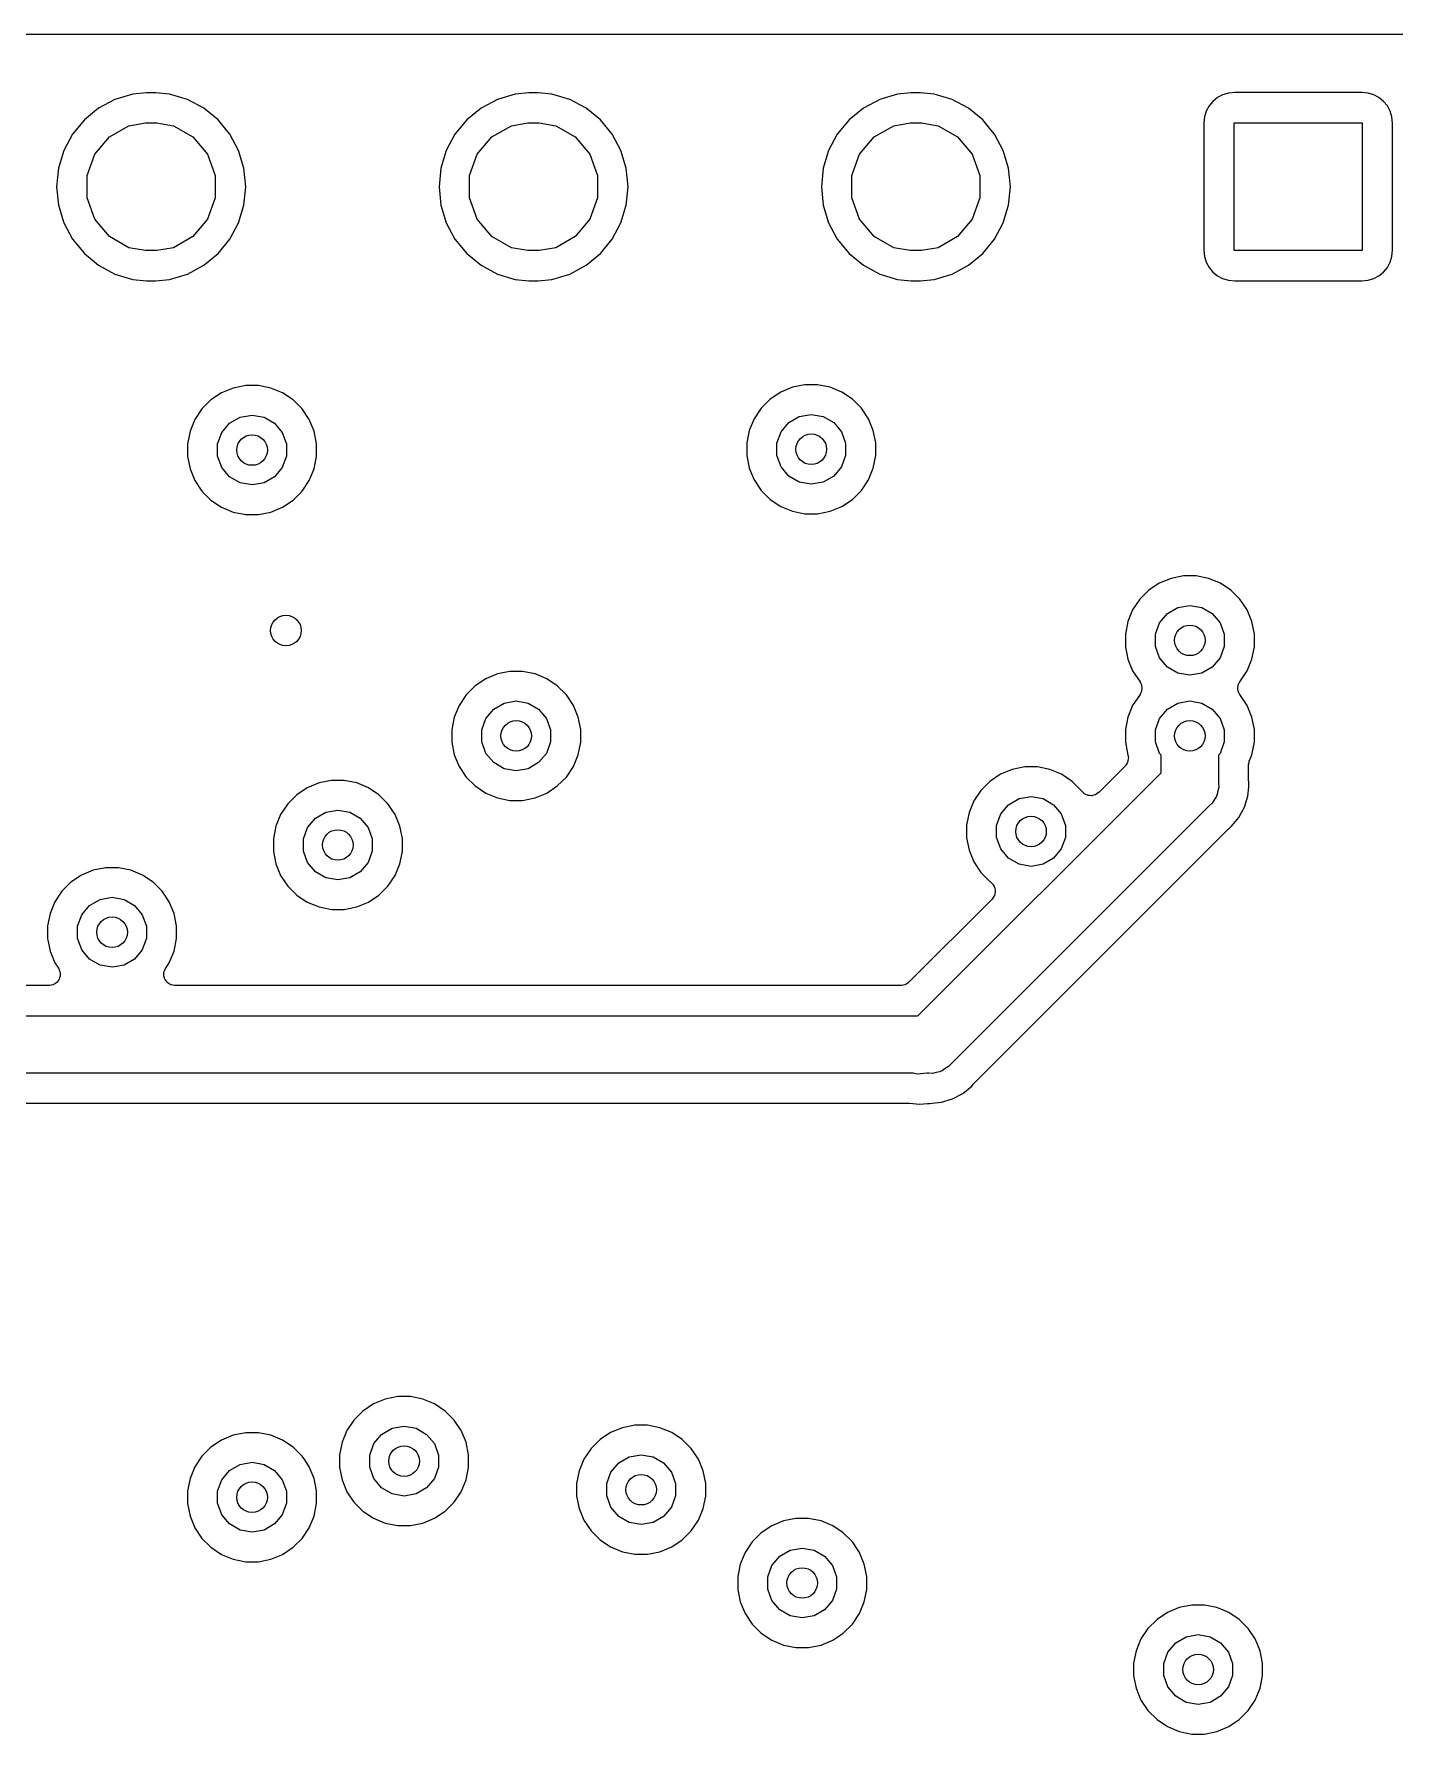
# Model space of a CAD drawing. Extents: x 91.4 to 190.2, y -113.9 to -59.9.
# Drawn here: x 157.29 to 175.38, y -83.32 to -60.72 of the extents above; entities that cross this region are included whole.
import ezdxf

# ---------------------------------------------------------------- set-up
doc = ezdxf.new("R2010")
doc.units = 0
doc.header["$MEASUREMENT"] = 0
doc.layers.add('BLACK', color=7, linetype='CONTINUOUS')

msp = doc.modelspace()

# ---------------------------------------------------------------- linework, layer by layer
at = {"layer": 'BLACK', "linetype": 'CONTINUOUS'}
for p, q in [((108.085, -60.72), (179.163, -60.72)), ((158.369, -61.5896), (158.152, -61.7056)), ((158.605, -61.5181), (158.369, -61.5896)), ((158.789, -61.5), (158.605, -61.5181)), ((158.911, -61.5), (158.789, -61.5)), ((159.095, -61.5181), (158.911, -61.5)), ((159.331, -61.5896), (159.095, -61.5181)), ((159.548, -61.7056), (159.331, -61.5896)), ((163.449, -61.5896), (163.232, -61.7056)), ((163.685, -61.5181), (163.449, -61.5896)), ((163.869, -61.5), (163.685, -61.5181)), ((163.991, -61.5), (163.869, -61.5)), ((164.175, -61.5181), (163.991, -61.5)), ((164.411, -61.5896), (164.175, -61.5181)), ((164.628, -61.7056), (164.411, -61.5896)), ((168.529, -61.5896), (168.312, -61.7056)), ((168.765, -61.5181), (168.529, -61.5896)), ((168.949, -61.5), (168.765, -61.5181)), ((169.071, -61.5), (168.949, -61.5)), ((169.255, -61.5181), (169.071, -61.5)), ((169.491, -61.5896), (169.255, -61.5181)), ((169.708, -61.7056), (169.491, -61.5896)), ((172.906, -61.6767), (172.869, -61.7462)), ((172.956, -61.6158), (172.906, -61.6767)), ((173.017, -61.5658), (172.956, -61.6158)), ((173.086, -61.5287), (173.017, -61.5658)), ((173.162, -61.5058), (173.086, -61.5287)), ((173.247, -61.4973), (173.162, -61.5058)), ((174.933, -61.4973), (173.247, -61.4973)), ((175.018, -61.5058), (174.933, -61.4973)), ((175.094, -61.5287), (175.018, -61.5058)), ((175.163, -61.5658), (175.094, -61.5287)), ((175.224, -61.6158), (175.163, -61.5658)), ((175.274, -61.6767), (175.224, -61.6158)), ((175.311, -61.7462), (175.274, -61.6767)), ((157.962, -61.8618), (157.806, -62.0522)), ((158.152, -61.7056), (157.962, -61.8618)), ((158.555, -61.9389), (158.776, -61.9)), ((158.776, -61.9), (158.924, -61.9)), ((158.924, -61.9), (159.145, -61.9389)), ((159.738, -61.8618), (159.548, -61.7056)), ((159.894, -62.0522), (159.738, -61.8618)), ((163.042, -61.8618), (162.886, -62.0522)), ((163.232, -61.7056), (163.042, -61.8618)), ((163.635, -61.9389), (163.856, -61.9)), ((163.856, -61.9), (164.004, -61.9)), ((164.004, -61.9), (164.225, -61.9389)), ((164.818, -61.8618), (164.628, -61.7056)), ((164.974, -62.0522), (164.818, -61.8618)), ((168.122, -61.8618), (167.966, -62.0522)), ((168.312, -61.7056), (168.122, -61.8618)), ((168.715, -61.9389), (168.936, -61.9)), ((168.936, -61.9), (169.084, -61.9)), ((169.084, -61.9), (169.305, -61.9389)), ((169.898, -61.8618), (169.708, -61.7056)), ((170.008, -61.9952), (169.898, -61.8618)), ((172.846, -61.8216), (172.837, -61.9074)), ((172.837, -61.9074), (172.837, -63.5926)), ((172.869, -61.7462), (172.846, -61.8216)), ((173.24, -63.6), (173.24, -61.9)), ((173.24, -61.9), (174.94, -61.9)), ((174.94, -61.9), (174.94, -63.6)), ((175.334, -61.8216), (175.311, -61.7462)), ((175.343, -61.9074), (175.334, -61.8216)), ((175.343, -63.5926), (175.343, -61.9074)), ((157.806, -62.0522), (157.69, -62.2693)), ((158.103, -62.3184), (158.295, -62.0888)), ((158.295, -62.0888), (158.555, -61.9389)), ((159.145, -61.9389), (159.405, -62.0888)), ((159.405, -62.0888), (159.597, -62.3184)), ((160.01, -62.2693), (159.894, -62.0522)), ((162.886, -62.0522), (162.77, -62.2693)), ((163.183, -62.3184), (163.375, -62.0888)), ((163.375, -62.0888), (163.635, -61.9389)), ((164.225, -61.9389), (164.485, -62.0888)), ((164.485, -62.0888), (164.677, -62.3184)), ((165.09, -62.2693), (164.974, -62.0522)), ((167.966, -62.0522), (167.85, -62.2693)), ((168.263, -62.3184), (168.455, -62.0888)), ((168.455, -62.0888), (168.715, -61.9389)), ((169.305, -61.9389), (169.565, -62.0888)), ((169.565, -62.0888), (169.757, -62.3184)), ((170.054, -62.0522), (170.008, -61.9952)), ((170.008, -61.9952), (170.008, -61.9952)), ((170.17, -62.2693), (170.054, -62.0522)), ((157.69, -62.2693), (157.618, -62.505)), ((158, -62.6001), (158.103, -62.3184)), ((159.597, -62.3184), (159.7, -62.6001)), ((160.082, -62.505), (160.01, -62.2693)), ((162.77, -62.2693), (162.698, -62.505)), ((163.08, -62.6001), (163.183, -62.3184)), ((164.677, -62.3184), (164.78, -62.6001)), ((165.162, -62.505), (165.09, -62.2693)), ((167.85, -62.2693), (167.778, -62.505)), ((168.16, -62.6001), (168.263, -62.3184)), ((169.757, -62.3184), (169.86, -62.6001)), ((170.242, -62.505), (170.17, -62.2693)), ((157.618, -62.505), (157.594, -62.75)), ((160.106, -62.75), (160.082, -62.505)), ((162.698, -62.505), (162.674, -62.75)), ((165.186, -62.75), (165.162, -62.505)), ((167.778, -62.505), (167.754, -62.75)), ((170.266, -62.75), (170.242, -62.505)), ((157.594, -62.75), (157.618, -62.995)), ((158, -62.8999), (158, -62.6001)), ((159.7, -62.6001), (159.7, -62.8999)), ((160.082, -62.995), (160.106, -62.75)), ((162.674, -62.75), (162.698, -62.995)), ((163.08, -62.8999), (163.08, -62.6001)), ((164.78, -62.6001), (164.78, -62.8999)), ((165.162, -62.995), (165.186, -62.75)), ((167.754, -62.75), (167.778, -62.995)), ((168.16, -62.8999), (168.16, -62.6001)), ((169.86, -62.6001), (169.86, -62.8999)), ((170.242, -62.995), (170.266, -62.75)), ((157.618, -62.995), (157.69, -63.2307)), ((158.103, -63.1816), (158, -62.8999)), ((159.7, -62.8999), (159.597, -63.1816)), ((160.01, -63.2307), (160.082, -62.995)), ((162.698, -62.995), (162.77, -63.2307)), ((163.183, -63.1816), (163.08, -62.8999)), ((164.78, -62.8999), (164.677, -63.1816)), ((165.09, -63.2307), (165.162, -62.995)), ((167.778, -62.995), (167.85, -63.2307)), ((168.263, -63.1816), (168.16, -62.8999)), ((169.86, -62.8999), (169.757, -63.1816)), ((170.17, -63.2307), (170.242, -62.995)), ((157.69, -63.2307), (157.806, -63.4478)), ((158.295, -63.4112), (158.103, -63.1816)), ((159.597, -63.1816), (159.405, -63.4112)), ((159.894, -63.4478), (160.01, -63.2307)), ((162.77, -63.2307), (162.886, -63.4478)), ((163.375, -63.4112), (163.183, -63.1816)), ((164.677, -63.1816), (164.485, -63.4112)), ((164.974, -63.4478), (165.09, -63.2307)), ((167.85, -63.2307), (167.966, -63.4478)), ((168.455, -63.4112), (168.263, -63.1816)), ((169.757, -63.1816), (169.565, -63.4112)), ((170.054, -63.4478), (170.17, -63.2307)), ((157.806, -63.4478), (157.962, -63.6382)), ((158.555, -63.5611), (158.295, -63.4112)), ((159.405, -63.4112), (159.145, -63.5611)), ((159.738, -63.6382), (159.894, -63.4478)), ((162.886, -63.4478), (163.042, -63.6382)), ((163.635, -63.5611), (163.375, -63.4112)), ((164.485, -63.4112), (164.225, -63.5611)), ((164.818, -63.6382), (164.974, -63.4478)), ((167.966, -63.4478), (168.122, -63.6382)), ((168.715, -63.5611), (168.455, -63.4112)), ((169.565, -63.4112), (169.305, -63.5611)), ((169.898, -63.6382), (170.054, -63.4478)), ((157.962, -63.6382), (158.152, -63.7944)), ((158.776, -63.6), (158.555, -63.5611)), ((158.924, -63.6), (158.776, -63.6)), ((159.145, -63.5611), (158.924, -63.6)), ((159.548, -63.7944), (159.738, -63.6382)), ((163.042, -63.6382), (163.232, -63.7944)), ((163.856, -63.6), (163.635, -63.5611)), ((164.004, -63.6), (163.856, -63.6)), ((164.225, -63.5611), (164.004, -63.6)), ((164.628, -63.7944), (164.818, -63.6382)), ((168.122, -63.6382), (168.312, -63.7944)), ((168.936, -63.6), (168.715, -63.5611)), ((169.084, -63.6), (168.936, -63.6)), ((169.305, -63.5611), (169.084, -63.6)), ((169.708, -63.7944), (169.898, -63.6382)), ((172.837, -63.5926), (172.846, -63.6784)), ((172.846, -63.6784), (172.869, -63.7538)), ((174.94, -63.6), (173.24, -63.6)), ((175.311, -63.7538), (175.334, -63.6784)), ((175.334, -63.6784), (175.343, -63.5926)), ((158.152, -63.7944), (158.369, -63.9104)), ((158.369, -63.9104), (158.605, -63.9819)), ((159.095, -63.9819), (159.331, -63.9104)), ((159.331, -63.9104), (159.548, -63.7944)), ((163.232, -63.7944), (163.449, -63.9104)), ((163.449, -63.9104), (163.685, -63.9819)), ((164.175, -63.9819), (164.411, -63.9104)), ((164.411, -63.9104), (164.628, -63.7944)), ((168.312, -63.7944), (168.529, -63.9104)), ((168.529, -63.9104), (168.765, -63.9819)), ((169.255, -63.9819), (169.491, -63.9104)), ((169.491, -63.9104), (169.708, -63.7944)), ((172.869, -63.7538), (172.906, -63.8233)), ((172.906, -63.8233), (172.956, -63.8842)), ((172.956, -63.8842), (173.017, -63.9342)), ((173.017, -63.9342), (173.086, -63.9713)), ((175.094, -63.9713), (175.163, -63.9342)), ((175.163, -63.9342), (175.224, -63.8842)), ((175.224, -63.8842), (175.274, -63.8233)), ((175.274, -63.8233), (175.311, -63.7538)), ((158.605, -63.9819), (158.789, -64)), ((158.789, -64), (158.911, -64)), ((158.911, -64), (159.095, -63.9819)), ((163.685, -63.9819), (163.869, -64)), ((163.869, -64), (163.991, -64)), ((163.991, -64), (164.175, -63.9819)), ((168.765, -63.9819), (168.949, -64)), ((168.949, -64), (169.071, -64)), ((169.071, -64), (169.255, -63.9819)), ((173.086, -63.9713), (173.162, -63.9942)), ((173.162, -63.9942), (173.247, -64.0027)), ((173.247, -64.0027), (174.933, -64.0027)), ((174.933, -64.0027), (175.018, -63.9942)), ((175.018, -63.9942), (175.094, -63.9713)), ((159.784, -65.4904), (159.644, -65.5842)), ((159.94, -65.4257), (159.784, -65.4904)), ((160.106, -65.3928), (159.94, -65.4257)), ((160.274, -65.3928), (160.106, -65.3928)), ((160.44, -65.4257), (160.274, -65.3928)), ((160.596, -65.4904), (160.44, -65.4257)), ((160.736, -65.5842), (160.596, -65.4904)), ((167.214, -65.4804), (167.074, -65.5742)), ((167.37, -65.4157), (167.214, -65.4804)), ((167.536, -65.3828), (167.37, -65.4157)), ((167.704, -65.3828), (167.536, -65.3828)), ((167.87, -65.4157), (167.704, -65.3828)), ((168.026, -65.4804), (167.87, -65.4157)), ((168.166, -65.5742), (168.026, -65.4804)), ((159.524, -65.7036), (159.43, -65.844)), ((159.644, -65.5842), (159.524, -65.7036)), ((160.856, -65.7036), (160.736, -65.5842)), ((160.95, -65.844), (160.856, -65.7036)), ((166.954, -65.6936), (166.86, -65.834)), ((167.074, -65.5742), (166.954, -65.6936)), ((168.286, -65.6936), (168.166, -65.5742)), ((168.38, -65.834), (168.286, -65.6936)), ((159.43, -65.844), (159.366, -66)), ((159.788, -66.0179), (159.892, -65.8944)), ((159.892, -65.8944), (160.031, -65.8137)), ((160.031, -65.8137), (160.19, -65.7857)), ((160.19, -65.7857), (160.349, -65.8137)), ((160.349, -65.8137), (160.488, -65.8944)), ((160.488, -65.8944), (160.592, -66.0179)), ((161.014, -66), (160.95, -65.844)), ((166.86, -65.834), (166.796, -65.99)), ((167.218, -66.0079), (167.322, -65.8844)), ((167.322, -65.8844), (167.461, -65.8037)), ((167.461, -65.8037), (167.62, -65.7757)), ((167.62, -65.7757), (167.779, -65.8037)), ((167.779, -65.8037), (167.918, -65.8844)), ((167.918, -65.8844), (168.022, -66.0079)), ((168.444, -65.99), (168.38, -65.834)), ((159.366, -66), (159.333, -66.1656)), ((159.333, -66.1656), (159.333, -66.3344)), ((159.733, -66.1694), (159.788, -66.0179)), ((159.733, -66.3306), (159.733, -66.1694)), ((160.592, -66.0179), (160.647, -66.1694)), ((160.647, -66.1694), (160.647, -66.3306)), ((161.047, -66.1656), (161.014, -66)), ((161.047, -66.3344), (161.047, -66.1656)), ((166.796, -65.99), (166.763, -66.1556)), ((166.763, -66.1556), (166.763, -66.3244)), ((167.163, -66.1594), (167.218, -66.0079)), ((167.163, -66.3206), (167.163, -66.1594)), ((168.022, -66.0079), (168.077, -66.1594)), ((168.077, -66.1594), (168.077, -66.3206)), ((168.477, -66.1556), (168.444, -65.99)), ((168.477, -66.3244), (168.477, -66.1556)), ((159.333, -66.3344), (159.366, -66.5)), ((159.788, -66.4821), (159.733, -66.3306)), ((160.647, -66.3306), (160.592, -66.4821)), ((161.014, -66.5), (161.047, -66.3344)), ((166.763, -66.3244), (166.796, -66.49)), ((167.218, -66.4721), (167.163, -66.3206)), ((168.077, -66.3206), (168.022, -66.4721)), ((168.444, -66.49), (168.477, -66.3244)), ((159.366, -66.5), (159.43, -66.656)), ((159.43, -66.656), (159.524, -66.7964)), ((159.892, -66.6056), (159.788, -66.4821)), ((160.031, -66.6863), (159.892, -66.6056)), ((160.488, -66.6056), (160.349, -66.6863)), ((160.592, -66.4821), (160.488, -66.6056)), ((160.856, -66.7964), (160.95, -66.656)), ((160.95, -66.656), (161.014, -66.5)), ((166.796, -66.49), (166.86, -66.646)), ((166.86, -66.646), (166.954, -66.7864)), ((167.322, -66.5956), (167.218, -66.4721)), ((167.461, -66.6763), (167.322, -66.5956)), ((167.918, -66.5956), (167.779, -66.6763)), ((168.022, -66.4721), (167.918, -66.5956)), ((168.286, -66.7864), (168.38, -66.646)), ((168.38, -66.646), (168.444, -66.49)), ((159.524, -66.7964), (159.644, -66.9158)), ((160.19, -66.7143), (160.031, -66.6863)), ((160.349, -66.6863), (160.19, -66.7143)), ((160.736, -66.9158), (160.856, -66.7964)), ((166.954, -66.7864), (167.074, -66.9058)), ((167.62, -66.7043), (167.461, -66.6763)), ((167.779, -66.6763), (167.62, -66.7043)), ((168.166, -66.9058), (168.286, -66.7864)), ((159.644, -66.9158), (159.784, -67.0096)), ((159.784, -67.0096), (159.94, -67.0743)), ((159.94, -67.0743), (160.106, -67.1072)), ((160.106, -67.1072), (160.274, -67.1072)), ((160.274, -67.1072), (160.44, -67.0743)), ((160.44, -67.0743), (160.596, -67.0096)), ((160.596, -67.0096), (160.736, -66.9158)), ((167.074, -66.9058), (167.214, -66.9996)), ((167.214, -66.9996), (167.37, -67.0643)), ((167.37, -67.0643), (167.536, -67.0972)), ((167.536, -67.0972), (167.704, -67.0972)), ((167.704, -67.0972), (167.87, -67.0643)), ((167.87, -67.0643), (168.026, -66.9996)), ((168.026, -66.9996), (168.166, -66.9058)), ((172.4, -67.9557), (172.244, -68.0204)), ((172.566, -67.9228), (172.4, -67.9557)), ((172.734, -67.9228), (172.566, -67.9228)), ((172.9, -67.9557), (172.734, -67.9228)), ((173.056, -68.0204), (172.9, -67.9557)), ((171.984, -68.2336), (171.89, -68.374)), ((172.104, -68.1142), (171.984, -68.2336)), ((172.244, -68.0204), (172.104, -68.1142)), ((173.196, -68.1142), (173.056, -68.0204)), ((173.316, -68.2336), (173.196, -68.1142)), ((173.41, -68.374), (173.316, -68.2336)), ((171.89, -68.374), (171.826, -68.53)), ((172.248, -68.5479), (172.352, -68.4244)), ((172.352, -68.4244), (172.491, -68.3437)), ((172.491, -68.3437), (172.65, -68.3157)), ((172.65, -68.3157), (172.809, -68.3437)), ((172.809, -68.3437), (172.948, -68.4244)), ((172.948, -68.4244), (173.052, -68.5479)), ((173.474, -68.53), (173.41, -68.374)), ((171.826, -68.53), (171.793, -68.6956)), ((172.193, -68.6994), (172.248, -68.5479)), ((173.052, -68.5479), (173.107, -68.6994)), ((173.507, -68.6956), (173.474, -68.53)), ((171.793, -68.6956), (171.793, -68.8644)), ((171.793, -68.8644), (171.826, -69.03)), ((172.193, -68.8606), (172.193, -68.6994)), ((172.248, -69.0121), (172.193, -68.8606)), ((173.107, -68.8606), (173.052, -69.0121)), ((173.107, -68.6994), (173.107, -68.8606)), ((173.474, -69.03), (173.507, -68.8644)), ((173.507, -68.8644), (173.507, -68.6956)), ((171.826, -69.03), (171.89, -69.186)), ((172.352, -69.1356), (172.248, -69.0121)), ((172.491, -69.2163), (172.352, -69.1356)), ((172.948, -69.1356), (172.809, -69.2163)), ((173.052, -69.0121), (172.948, -69.1356)), ((173.41, -69.186), (173.474, -69.03)), ((163.294, -69.2904), (163.154, -69.3842)), ((163.45, -69.2257), (163.294, -69.2904)), ((163.616, -69.1928), (163.45, -69.2257)), ((163.784, -69.1928), (163.616, -69.1928)), ((163.95, -69.2257), (163.784, -69.1928)), ((164.106, -69.2904), (163.95, -69.2257)), ((164.246, -69.3842), (164.106, -69.2904)), ((171.89, -69.186), (171.988, -69.3317)), ((171.988, -69.3317), (171.992, -69.3407)), ((171.992, -69.3407), (171.997, -69.3487)), ((171.997, -69.3487), (172.002, -69.3644)), ((172.002, -69.3644), (172.009, -69.3794)), ((172.65, -69.2443), (172.491, -69.2163)), ((172.809, -69.2163), (172.65, -69.2443)), ((173.291, -69.3793), (173.298, -69.3644)), ((173.298, -69.3644), (173.303, -69.3487)), ((173.303, -69.3487), (173.308, -69.3407)), ((173.308, -69.3407), (173.312, -69.3317)), ((173.312, -69.3317), (173.41, -69.186)), ((163.034, -69.5036), (162.94, -69.644)), ((163.154, -69.3842), (163.034, -69.5036)), ((163.541, -69.6137), (163.7, -69.5857)), ((163.7, -69.5857), (163.859, -69.6137)), ((164.366, -69.5036), (164.246, -69.3842)), ((164.46, -69.644), (164.366, -69.5036)), ((171.988, -69.4983), (171.89, -69.644)), ((171.992, -69.4893), (171.988, -69.4983)), ((171.997, -69.4813), (171.992, -69.4893)), ((172.002, -69.4656), (171.997, -69.4813)), ((172.009, -69.4507), (172.002, -69.4656)), ((172.009, -69.3794), (172.009, -69.3892)), ((172.009, -69.3892), (172.012, -69.3987)), ((172.012, -69.4313), (172.009, -69.4408)), ((172.009, -69.4408), (172.009, -69.4507)), ((172.012, -69.3987), (172.011, -69.415)), ((172.011, -69.415), (172.012, -69.4313)), ((172.491, -69.6137), (172.65, -69.5857)), ((172.65, -69.5857), (172.809, -69.6137)), ((173.288, -69.3987), (173.291, -69.3892)), ((173.289, -69.415), (173.288, -69.3987)), ((173.288, -69.4313), (173.289, -69.415)), ((173.291, -69.4408), (173.288, -69.4313)), ((173.291, -69.3892), (173.291, -69.3793)), ((173.291, -69.4506), (173.291, -69.4408)), ((173.298, -69.4656), (173.291, -69.4506)), ((173.303, -69.4813), (173.298, -69.4656)), ((173.308, -69.4893), (173.303, -69.4813)), ((173.312, -69.4983), (173.308, -69.4893)), ((173.41, -69.644), (173.312, -69.4983)), ((162.876, -69.8), (162.843, -69.9656)), ((162.94, -69.644), (162.876, -69.8)), ((163.243, -69.9694), (163.298, -69.8179)), ((163.298, -69.8179), (163.402, -69.6944)), ((163.402, -69.6944), (163.541, -69.6137)), ((163.859, -69.6137), (163.998, -69.6944)), ((163.998, -69.6944), (164.102, -69.8179)), ((164.102, -69.8179), (164.157, -69.9694)), ((164.524, -69.8), (164.46, -69.644)), ((164.557, -69.9656), (164.524, -69.8)), ((171.826, -69.8), (171.793, -69.9656)), ((171.89, -69.644), (171.826, -69.8)), ((172.193, -69.9694), (172.248, -69.8179)), ((172.248, -69.8179), (172.352, -69.6944)), ((172.352, -69.6944), (172.491, -69.6137)), ((172.809, -69.6137), (172.948, -69.6944)), ((172.948, -69.6944), (173.052, -69.8179)), ((173.052, -69.8179), (173.107, -69.9694)), ((173.474, -69.8), (173.41, -69.644)), ((173.507, -69.9656), (173.474, -69.8)), ((162.843, -69.9656), (162.843, -70.1344)), ((163.243, -70.1306), (163.243, -69.9694)), ((164.157, -69.9694), (164.157, -70.1306)), ((164.557, -70.1344), (164.557, -69.9656)), ((171.793, -69.9656), (171.793, -70.1344)), ((172.193, -70.1306), (172.193, -69.9694)), ((173.107, -69.9694), (173.107, -70.1306)), ((173.507, -70.1344), (173.507, -69.9656)), ((162.843, -70.1344), (162.876, -70.3)), ((163.298, -70.2821), (163.243, -70.1306)), ((164.157, -70.1306), (164.102, -70.2821)), ((164.524, -70.3), (164.557, -70.1344)), ((171.793, -70.1344), (171.827, -70.3068)), ((172.248, -70.2821), (172.193, -70.1306)), ((173.107, -70.1306), (173.052, -70.2821)), ((173.474, -70.3), (173.507, -70.1344)), ((162.876, -70.3), (162.94, -70.456)), ((162.94, -70.456), (163.034, -70.5964)), ((163.402, -70.4056), (163.298, -70.2821)), ((163.541, -70.4863), (163.402, -70.4056)), ((163.7, -70.5143), (163.541, -70.4863)), ((163.859, -70.4863), (163.7, -70.5143)), ((163.998, -70.4056), (163.859, -70.4863)), ((164.102, -70.2821), (163.998, -70.4056)), ((164.366, -70.5964), (164.46, -70.456)), ((164.46, -70.456), (164.524, -70.3)), ((170.29, -70.4957), (170.134, -70.5604)), ((170.456, -70.4628), (170.29, -70.4957)), ((170.624, -70.4628), (170.456, -70.4628)), ((170.79, -70.4957), (170.624, -70.4628)), ((170.946, -70.5604), (170.79, -70.4957)), ((171.789, -70.4531), (171.44, -70.8018)), ((171.795, -70.4451), (171.789, -70.4531)), ((171.802, -70.4384), (171.795, -70.4451)), ((171.809, -70.4239), (171.802, -70.4384)), ((171.819, -70.4105), (171.809, -70.4239)), ((171.821, -70.4009), (171.819, -70.4105)), ((171.826, -70.3922), (171.821, -70.4009)), ((171.828, -70.376), (171.826, -70.3922)), ((171.827, -70.3068), (171.828, -70.3083)), ((171.828, -70.3083), (171.828, -70.3117)), ((171.828, -70.3117), (171.829, -70.3145)), ((171.832, -70.3602), (171.828, -70.376)), ((171.829, -70.3145), (171.829, -70.3194)), ((171.829, -70.3194), (171.829, -70.3246)), ((171.829, -70.3246), (171.833, -70.3405)), ((171.833, -70.3405), (171.831, -70.3503)), ((171.831, -70.3503), (171.832, -70.3602)), ((172.269, -70.3072), (172.248, -70.2821)), ((172.269, -70.5388), (172.269, -70.3072)), ((173.052, -70.2821), (173.031, -70.3072)), ((173.031, -70.3072), (173.031, -70.68)), ((173.431, -70.4278), (173.436, -70.4055)), ((173.432, -70.431), (173.431, -70.4278)), ((173.431, -70.4343), (173.432, -70.431)), ((173.431, -70.6509), (173.431, -70.4343)), ((173.436, -70.4055), (173.44, -70.383)), ((173.44, -70.383), (173.442, -70.3801)), ((173.442, -70.3769), (173.474, -70.3)), ((173.442, -70.3801), (173.442, -70.3769)), ((161.08, -70.6757), (160.924, -70.7404)), ((161.246, -70.6428), (161.08, -70.6757)), ((161.414, -70.6428), (161.246, -70.6428)), ((161.58, -70.6757), (161.414, -70.6428)), ((161.736, -70.7404), (161.58, -70.6757)), ((163.034, -70.5964), (163.154, -70.7158)), ((163.154, -70.7158), (163.294, -70.8096)), ((164.106, -70.8096), (164.246, -70.7158)), ((164.246, -70.7158), (164.366, -70.5964)), ((169.039, -73.7685), (172.269, -70.5388)), ((169.994, -70.6542), (169.874, -70.7736)), ((170.134, -70.5604), (169.994, -70.6542)), ((171.086, -70.6542), (170.946, -70.5604)), ((171.206, -70.7736), (171.086, -70.6542)), ((173.031, -70.68), (173.035, -70.7303)), ((173.42, -70.8497), (173.432, -70.7276)), ((173.432, -70.6582), (173.431, -70.6509)), ((173.432, -70.6656), (173.432, -70.6582)), ((173.435, -70.6966), (173.432, -70.6656)), ((173.432, -70.7276), (173.435, -70.6966)), ((173.432, -70.7276), (173.432, -70.7276)), ((173.432, -70.7276), (173.432, -70.7276)), ((160.664, -70.9536), (160.57, -71.094)), ((160.784, -70.8342), (160.664, -70.9536)), ((160.924, -70.7404), (160.784, -70.8342)), ((161.876, -70.8342), (161.736, -70.7404)), ((161.996, -70.9536), (161.876, -70.8342)), ((162.09, -71.094), (161.996, -70.9536)), ((163.294, -70.8096), (163.45, -70.8743)), ((163.45, -70.8743), (163.616, -70.9072)), ((163.616, -70.9072), (163.784, -70.9072)), ((163.784, -70.9072), (163.95, -70.8743)), ((163.95, -70.8743), (164.106, -70.8096)), ((169.78, -70.914), (169.716, -71.07)), ((169.874, -70.7736), (169.78, -70.914)), ((170.242, -70.9644), (170.381, -70.8837)), ((170.381, -70.8837), (170.54, -70.8557)), ((170.54, -70.8557), (170.699, -70.8837)), ((170.699, -70.8837), (170.838, -70.9644)), ((171.21, -70.7791), (171.206, -70.7736)), ((171.211, -70.7803), (171.21, -70.7791)), ((171.211, -70.7818), (171.211, -70.7803)), ((171.229, -70.7991), (171.211, -70.7818)), ((171.246, -70.8167), (171.229, -70.7991)), ((171.247, -70.8174), (171.246, -70.8167)), ((171.248, -70.8186), (171.247, -70.8174)), ((171.27, -70.8289), (171.248, -70.8186)), ((171.292, -70.8397), (171.27, -70.8289)), ((171.294, -70.8399), (171.292, -70.8397)), ((171.295, -70.8406), (171.294, -70.8399)), ((171.32, -70.8427), (171.295, -70.8406)), ((171.344, -70.8454), (171.32, -70.8427)), ((171.346, -70.845), (171.344, -70.8454)), ((171.347, -70.8452), (171.346, -70.845)), ((171.371, -70.8388), (171.347, -70.8452)), ((171.395, -70.833), (171.371, -70.8388)), ((171.396, -70.8321), (171.395, -70.833)), ((171.398, -70.8317), (171.396, -70.8321)), ((171.418, -70.8176), (171.398, -70.8317)), ((171.438, -70.8041), (171.418, -70.8176)), ((171.439, -70.8027), (171.438, -70.8041)), ((171.44, -70.8018), (171.439, -70.8027)), ((172.946, -70.9453), (172.908, -70.9777)), ((172.972, -70.9015), (172.946, -70.9453)), ((173.001, -70.8601), (172.972, -70.9015)), ((173.005, -70.8436), (173.001, -70.8601)), ((173.014, -70.8289), (173.005, -70.8436)), ((173.022, -70.7791), (173.014, -70.8289)), ((173.035, -70.7303), (173.022, -70.7791)), ((173.375, -70.9969), (173.42, -70.8497)), ((160.57, -71.094), (160.506, -71.25)), ((160.928, -71.2679), (161.032, -71.1444)), ((161.032, -71.1444), (161.171, -71.0637)), ((161.171, -71.0637), (161.33, -71.0357)), ((161.33, -71.0357), (161.489, -71.0637)), ((161.489, -71.0637), (161.628, -71.1444)), ((161.628, -71.1444), (161.732, -71.2679)), ((162.154, -71.25), (162.09, -71.094)), ((172.908, -70.9777), (169.478, -74.4076)), ((169.716, -71.07), (169.683, -71.2356)), ((170.083, -71.2394), (170.138, -71.0879)), ((170.138, -71.0879), (170.242, -70.9644)), ((170.838, -70.9644), (170.942, -71.0879)), ((170.942, -71.0879), (170.997, -71.2394)), ((173.258, -71.1874), (173.303, -71.1326)), ((173.303, -71.1326), (173.338, -71.0668)), ((173.338, -71.0668), (173.375, -70.9969)), ((173.338, -71.0668), (173.338, -71.0668)), ((173.338, -71.0668), (173.338, -71.0668)), ((160.506, -71.25), (160.473, -71.4156)), ((160.873, -71.4194), (160.928, -71.2679)), ((161.732, -71.2679), (161.787, -71.4194)), ((162.187, -71.4156), (162.154, -71.25)), ((169.683, -71.2356), (169.683, -71.4044)), ((169.683, -71.4044), (169.716, -71.57)), ((169.781, -74.6699), (173.17, -71.2812)), ((170.083, -71.4006), (170.083, -71.2394)), ((170.138, -71.5521), (170.083, -71.4006)), ((170.997, -71.4006), (170.942, -71.5521)), ((170.997, -71.2394), (170.997, -71.4006)), ((173.17, -71.2812), (173.176, -71.2769)), ((173.176, -71.2769), (173.181, -71.2713)), ((173.181, -71.2713), (173.205, -71.2515)), ((173.205, -71.2515), (173.258, -71.1874)), ((160.473, -71.4156), (160.473, -71.5844)), ((160.473, -71.5844), (160.506, -71.75)), ((160.873, -71.5806), (160.873, -71.4194)), ((160.928, -71.7321), (160.873, -71.5806)), ((161.787, -71.5806), (161.732, -71.7321)), ((161.787, -71.4194), (161.787, -71.5806)), ((162.154, -71.75), (162.187, -71.5844)), ((162.187, -71.5844), (162.187, -71.4156)), ((169.716, -71.57), (169.78, -71.726)), ((170.242, -71.6756), (170.138, -71.5521)), ((170.942, -71.5521), (170.838, -71.6756)), ((158.08, -71.8357), (157.924, -71.9004)), ((158.246, -71.8028), (158.08, -71.8357)), ((158.414, -71.8028), (158.246, -71.8028)), ((158.58, -71.8357), (158.414, -71.8028)), ((158.736, -71.9004), (158.58, -71.8357)), ((160.506, -71.75), (160.57, -71.906)), ((161.032, -71.8556), (160.928, -71.7321)), ((161.171, -71.9363), (161.032, -71.8556)), ((161.628, -71.8556), (161.489, -71.9363)), ((161.732, -71.7321), (161.628, -71.8556)), ((162.09, -71.906), (162.154, -71.75)), ((169.78, -71.726), (169.874, -71.8664)), ((170.381, -71.7563), (170.242, -71.6756)), ((170.54, -71.7843), (170.381, -71.7563)), ((170.699, -71.7563), (170.54, -71.7843)), ((170.838, -71.6756), (170.699, -71.7563)), ((157.784, -71.9942), (157.664, -72.1136)), ((157.924, -71.9004), (157.784, -71.9942)), ((158.876, -71.9942), (158.736, -71.9004)), ((158.996, -72.1136), (158.876, -71.9942)), ((160.57, -71.906), (160.664, -72.0464)), ((160.664, -72.0464), (160.784, -72.1658)), ((161.33, -71.9643), (161.171, -71.9363)), ((161.489, -71.9363), (161.33, -71.9643)), ((161.876, -72.1658), (161.996, -72.0464)), ((161.996, -72.0464), (162.09, -71.906)), ((169.874, -71.8664), (169.994, -71.9858)), ((169.994, -71.9858), (169.999, -71.9895)), ((169.999, -71.9895), (170, -71.9907)), ((170, -71.9907), (170.002, -71.9914)), ((170.002, -71.9914), (170.019, -72.0086)), ((170.019, -72.0086), (170.037, -72.0255)), ((170.037, -72.0255), (170.037, -72.027)), ((170.037, -72.027), (170.039, -72.0282)), ((170.039, -72.0282), (170.049, -72.0503)), ((170.049, -72.0503), (170.06, -72.0723)), ((170.06, -72.0723), (170.06, -72.0739)), ((170.06, -72.0739), (170.061, -72.0754)), ((170.061, -72.0754), (170.063, -72.0998)), ((157.57, -72.254), (157.506, -72.41)), ((157.664, -72.1136), (157.57, -72.254)), ((157.928, -72.4279), (158.032, -72.3044)), ((158.032, -72.3044), (158.171, -72.2237)), ((158.171, -72.2237), (158.33, -72.1957)), ((158.33, -72.1957), (158.489, -72.2237)), ((158.489, -72.2237), (158.628, -72.3044)), ((158.628, -72.3044), (158.732, -72.4279)), ((159.09, -72.254), (158.996, -72.1136)), ((159.154, -72.41), (159.09, -72.254)), ((160.784, -72.1658), (160.924, -72.2596)), ((160.924, -72.2596), (161.08, -72.3243)), ((161.58, -72.3243), (161.736, -72.2596)), ((161.736, -72.2596), (161.876, -72.1658)), ((170.022, -72.2203), (168.917, -73.3251)), ((170.023, -72.2189), (170.022, -72.2203)), ((170.024, -72.218), (170.023, -72.2189)), ((170.038, -72.1977), (170.024, -72.218)), ((170.052, -72.1776), (170.038, -72.1977)), ((170.053, -72.1746), (170.052, -72.176)), ((170.052, -72.176), (170.052, -72.1776)), ((170.059, -72.1509), (170.053, -72.1746)), ((170.065, -72.1273), (170.059, -72.1509)), ((170.063, -72.0998), (170.065, -72.124)), ((170.065, -72.124), (170.065, -72.1256)), ((170.065, -72.1256), (170.065, -72.1273)), ((157.506, -72.41), (157.473, -72.5756)), ((157.873, -72.5794), (157.928, -72.4279)), ((158.732, -72.4279), (158.787, -72.5794)), ((159.187, -72.5756), (159.154, -72.41)), ((161.08, -72.3243), (161.246, -72.3572)), ((161.246, -72.3572), (161.414, -72.3572)), ((161.414, -72.3572), (161.58, -72.3243)), ((157.473, -72.5756), (157.473, -72.7444)), ((157.473, -72.7444), (157.506, -72.91)), ((157.873, -72.7406), (157.873, -72.5794)), ((157.928, -72.8921), (157.873, -72.7406)), ((158.787, -72.7406), (158.732, -72.8921)), ((158.787, -72.5794), (158.787, -72.7406)), ((159.154, -72.91), (159.187, -72.7444)), ((159.187, -72.7444), (159.187, -72.5756)), ((157.506, -72.91), (157.57, -73.066)), ((158.032, -73.0156), (157.928, -72.8921)), ((158.732, -72.8921), (158.628, -73.0156)), ((159.09, -73.066), (159.154, -72.91)), ((157.57, -73.066), (157.617, -73.1357)), ((157.617, -73.1357), (157.619, -73.1402)), ((157.619, -73.1402), (157.622, -73.144)), ((157.622, -73.144), (157.629, -73.1639)), ((157.629, -73.1639), (157.638, -73.1833)), ((157.638, -73.1833), (157.638, -73.1883)), ((157.638, -73.1883), (157.64, -73.193)), ((157.64, -73.193), (157.64, -73.2142)), ((157.64, -73.2142), (157.641, -73.2353)), ((158.171, -73.0963), (158.032, -73.0156)), ((158.33, -73.1243), (158.171, -73.0963)), ((158.489, -73.0963), (158.33, -73.1243)), ((158.628, -73.0156), (158.489, -73.0963)), ((159.019, -73.2353), (159.02, -73.2142)), ((159.02, -73.193), (159.022, -73.1883)), ((159.02, -73.2142), (159.02, -73.193)), ((159.022, -73.1833), (159.031, -73.1639)), ((159.022, -73.1883), (159.022, -73.1833)), ((159.031, -73.1639), (159.038, -73.144)), ((159.038, -73.144), (159.041, -73.1402)), ((159.041, -73.1402), (159.043, -73.1357)), ((159.043, -73.1357), (159.09, -73.066)), ((157.492, -73.369), (154.166, -73.369)), ((157.497, -73.3681), (157.492, -73.369)), ((157.502, -73.3687), (157.497, -73.3681)), ((157.523, -73.3636), (157.502, -73.3687)), ((157.543, -73.36), (157.523, -73.3636)), ((157.548, -73.3575), (157.543, -73.36)), ((157.553, -73.3563), (157.548, -73.3575)), ((157.57, -73.3445), (157.553, -73.3563)), ((157.589, -73.3339), (157.57, -73.3445)), ((157.592, -73.3301), (157.589, -73.3339)), ((157.596, -73.3274), (157.592, -73.3301)), ((157.608, -73.3102), (157.596, -73.3274)), ((157.622, -73.294), (157.608, -73.3102)), ((157.624, -73.2893), (157.622, -73.294)), ((157.627, -73.2853), (157.624, -73.2893)), ((157.633, -73.265), (157.627, -73.2853)), ((157.64, -73.245), (157.633, -73.265)), ((157.641, -73.2353), (157.64, -73.2401)), ((157.64, -73.2401), (157.64, -73.245)), ((159.02, -73.2401), (159.019, -73.2353)), ((159.02, -73.245), (159.02, -73.2401)), ((159.027, -73.265), (159.02, -73.245)), ((159.033, -73.2853), (159.027, -73.265)), ((159.036, -73.2893), (159.033, -73.2853)), ((159.038, -73.294), (159.036, -73.2893)), ((159.052, -73.3103), (159.038, -73.294)), ((159.064, -73.3274), (159.052, -73.3103)), ((159.068, -73.3301), (159.064, -73.3274)), ((159.071, -73.3339), (159.068, -73.3301)), ((159.09, -73.3445), (159.071, -73.3339)), ((159.107, -73.3563), (159.09, -73.3445)), ((159.112, -73.3575), (159.107, -73.3563)), ((159.117, -73.36), (159.112, -73.3575)), ((159.137, -73.3636), (159.117, -73.36)), ((159.158, -73.3687), (159.137, -73.3636)), ((159.163, -73.3681), (159.158, -73.3687)), ((159.168, -73.369), (159.163, -73.3681)), ((168.811, -73.369), (159.168, -73.369)), ((168.817, -73.3679), (168.811, -73.369)), ((168.824, -73.3684), (168.817, -73.3679)), ((168.843, -73.3634), (168.824, -73.3684)), ((168.862, -73.36), (168.843, -73.3634)), ((168.868, -73.3567), (168.862, -73.36)), ((168.874, -73.3549), (168.868, -73.3567)), ((168.89, -73.3437), (168.874, -73.3549)), ((168.907, -73.3339), (168.89, -73.3437)), ((168.912, -73.3289), (168.907, -73.3339)), ((168.917, -73.3251), (168.912, -73.3289)), ((153.938, -73.769), (169.033, -73.769)), ((169.033, -73.769), (169.039, -73.7685)), ((168.973, -74.531), (153.797, -74.531)), ((169.026, -74.5454), (168.973, -74.531)), ((169.16, -74.5337), (169.026, -74.5454)), ((169.166, -74.531), (169.16, -74.5337)), ((169.18, -74.531), (169.166, -74.531)), ((169.23, -74.5354), (169.18, -74.531)), ((169.279, -74.5223), (169.23, -74.5354)), ((169.329, -74.5135), (169.279, -74.5223)), ((169.344, -74.505), (169.329, -74.5135)), ((169.36, -74.5006), (169.344, -74.505)), ((169.401, -74.4716), (169.36, -74.5006)), ((169.445, -74.4464), (169.401, -74.4716)), ((169.478, -74.4076), (169.445, -74.4464)), ((169.633, -74.8025), (169.752, -74.7049)), ((169.752, -74.7049), (169.771, -74.6808)), ((169.771, -74.6808), (169.777, -74.676)), ((169.777, -74.676), (169.781, -74.6699)), ((153.826, -74.931), (168.913, -74.931)), ((168.913, -74.931), (168.92, -74.9323)), ((168.92, -74.9323), (168.927, -74.9317)), ((168.927, -74.9317), (169.06, -74.9448)), ((169.06, -74.9448), (169.164, -74.9345)), ((169.164, -74.9345), (169.179, -74.9356)), ((169.179, -74.9356), (169.194, -74.9345)), ((169.194, -74.9345), (169.197, -74.9348)), ((169.197, -74.9348), (169.228, -74.9317)), ((169.228, -74.9317), (169.35, -74.9197)), ((169.228, -74.9317), (169.228, -74.9317)), ((169.228, -74.9317), (169.228, -74.9317)), ((169.35, -74.9197), (169.497, -74.875)), ((169.497, -74.875), (169.633, -74.8025)), ((162.126, -78.8328), (161.96, -78.8657)), ((162.294, -78.8328), (162.126, -78.8328)), ((162.46, -78.8657), (162.294, -78.8328)), ((161.664, -79.0242), (161.544, -79.1436)), ((161.804, -78.9304), (161.664, -79.0242)), ((161.96, -78.8657), (161.804, -78.9304)), ((162.616, -78.9304), (162.46, -78.8657)), ((162.756, -79.0242), (162.616, -78.9304)), ((162.876, -79.1436), (162.756, -79.0242)), ((160.106, -79.3128), (159.94, -79.3457)), ((160.274, -79.3128), (160.106, -79.3128)), ((160.44, -79.3457), (160.274, -79.3128)), ((161.45, -79.284), (161.386, -79.44)), ((161.544, -79.1436), (161.45, -79.284)), ((161.912, -79.3344), (162.051, -79.2537)), ((162.051, -79.2537), (162.21, -79.2257)), ((162.21, -79.2257), (162.369, -79.2537)), ((162.369, -79.2537), (162.508, -79.3344)), ((162.97, -79.284), (162.876, -79.1436)), ((163.034, -79.44), (162.97, -79.284)), ((164.954, -79.3104), (164.814, -79.4042)), ((165.11, -79.2457), (164.954, -79.3104)), ((165.276, -79.2128), (165.11, -79.2457)), ((165.444, -79.2128), (165.276, -79.2128)), ((165.61, -79.2457), (165.444, -79.2128)), ((165.766, -79.3104), (165.61, -79.2457)), ((165.906, -79.4042), (165.766, -79.3104)), ((159.644, -79.5042), (159.524, -79.6236)), ((159.784, -79.4104), (159.644, -79.5042)), ((159.94, -79.3457), (159.784, -79.4104)), ((160.596, -79.4104), (160.44, -79.3457)), ((160.736, -79.5042), (160.596, -79.4104)), ((160.856, -79.6236), (160.736, -79.5042)), ((161.386, -79.44), (161.353, -79.6056)), ((161.753, -79.6094), (161.808, -79.4579)), ((161.808, -79.4579), (161.912, -79.3344)), ((162.508, -79.3344), (162.612, -79.4579)), ((162.612, -79.4579), (162.667, -79.6094)), ((163.067, -79.6056), (163.034, -79.44)), ((164.694, -79.5236), (164.6, -79.664)), ((164.814, -79.4042), (164.694, -79.5236)), ((166.026, -79.5236), (165.906, -79.4042)), ((166.12, -79.664), (166.026, -79.5236)), ((159.43, -79.764), (159.366, -79.92)), ((159.524, -79.6236), (159.43, -79.764)), ((159.892, -79.8144), (160.031, -79.7337)), ((160.031, -79.7337), (160.19, -79.7057)), ((160.19, -79.7057), (160.349, -79.7337)), ((160.349, -79.7337), (160.488, -79.8144)), ((160.89, -79.6741), (160.856, -79.6236)), ((160.95, -79.764), (160.89, -79.6741)), ((161.014, -79.92), (160.95, -79.764)), ((161.353, -79.6056), (161.353, -79.7744)), ((161.753, -79.7706), (161.753, -79.6094)), ((162.667, -79.6094), (162.667, -79.7706)), ((163.067, -79.7744), (163.067, -79.6056)), ((164.6, -79.664), (164.536, -79.82)), ((164.958, -79.8379), (165.062, -79.7144)), ((165.062, -79.7144), (165.201, -79.6337)), ((165.201, -79.6337), (165.36, -79.6057)), ((165.36, -79.6057), (165.519, -79.6337)), ((165.519, -79.6337), (165.658, -79.7144)), ((165.658, -79.7144), (165.762, -79.8379)), ((166.184, -79.82), (166.12, -79.664)), ((159.366, -79.92), (159.333, -80.0856)), ((159.733, -80.0894), (159.788, -79.9379)), ((159.788, -79.9379), (159.892, -79.8144)), ((160.488, -79.8144), (160.592, -79.9379)), ((160.592, -79.9379), (160.647, -80.0894)), ((161.047, -80.0856), (161.014, -79.92)), ((161.353, -79.7744), (161.386, -79.94)), ((161.386, -79.94), (161.45, -80.096)), ((161.808, -79.9221), (161.753, -79.7706)), ((161.912, -80.0456), (161.808, -79.9221)), ((162.612, -79.9221), (162.508, -80.0456)), ((162.667, -79.7706), (162.612, -79.9221)), ((162.97, -80.096), (163.034, -79.94)), ((163.034, -79.94), (163.067, -79.7744)), ((164.536, -79.82), (164.503, -79.9856)), ((164.503, -79.9856), (164.503, -80.1544)), ((164.903, -79.9894), (164.958, -79.8379)), ((164.903, -80.1506), (164.903, -79.9894)), ((165.762, -79.8379), (165.817, -79.9894)), ((165.817, -79.9894), (165.817, -80.1506)), ((166.217, -79.9856), (166.184, -79.82)), ((166.217, -80.1544), (166.217, -79.9856)), ((159.333, -80.0856), (159.333, -80.2544)), ((159.733, -80.2506), (159.733, -80.0894)), ((160.647, -80.0894), (160.647, -80.2506)), ((161.047, -80.2544), (161.047, -80.0856)), ((161.45, -80.096), (161.544, -80.2364)), ((162.051, -80.1263), (161.912, -80.0456)), ((162.21, -80.1543), (162.051, -80.1263)), ((162.369, -80.1263), (162.21, -80.1543)), ((162.508, -80.0456), (162.369, -80.1263)), ((162.876, -80.2364), (162.97, -80.096)), ((164.503, -80.1544), (164.536, -80.32)), ((164.958, -80.3021), (164.903, -80.1506)), ((165.817, -80.1506), (165.762, -80.3021)), ((166.184, -80.32), (166.217, -80.1544)), ((159.333, -80.2544), (159.366, -80.42)), ((159.366, -80.42), (159.43, -80.576)), ((159.788, -80.4021), (159.733, -80.2506)), ((159.892, -80.5256), (159.788, -80.4021)), ((160.592, -80.4021), (160.488, -80.5256)), ((160.647, -80.2506), (160.592, -80.4021)), ((160.95, -80.576), (161.014, -80.42)), ((161.014, -80.42), (161.047, -80.2544)), ((161.544, -80.2364), (161.664, -80.3558)), ((161.664, -80.3558), (161.804, -80.4496)), ((162.616, -80.4496), (162.756, -80.3558)), ((162.756, -80.3558), (162.876, -80.2364)), ((164.536, -80.32), (164.6, -80.476)), ((165.062, -80.4256), (164.958, -80.3021)), ((165.201, -80.5063), (165.062, -80.4256)), ((165.658, -80.4256), (165.519, -80.5063)), ((165.762, -80.3021), (165.658, -80.4256)), ((166.12, -80.476), (166.184, -80.32)), ((159.43, -80.576), (159.524, -80.7164)), ((160.031, -80.6063), (159.892, -80.5256)), ((160.19, -80.6343), (160.031, -80.6063)), ((160.349, -80.6063), (160.19, -80.6343)), ((160.488, -80.5256), (160.349, -80.6063)), ((160.856, -80.7164), (160.95, -80.576)), ((161.804, -80.4496), (161.96, -80.5143)), ((161.96, -80.5143), (162.126, -80.5472)), ((162.126, -80.5472), (162.294, -80.5472)), ((162.294, -80.5472), (162.46, -80.5143)), ((162.46, -80.5143), (162.616, -80.4496)), ((164.6, -80.476), (164.694, -80.6164)), ((164.694, -80.6164), (164.814, -80.7358)), ((165.36, -80.5343), (165.201, -80.5063)), ((165.519, -80.5063), (165.36, -80.5343)), ((165.906, -80.7358), (166.026, -80.6164)), ((166.026, -80.6164), (166.12, -80.476)), ((166.954, -80.6442), (166.834, -80.7636)), ((167.094, -80.5504), (166.954, -80.6442)), ((167.25, -80.4857), (167.094, -80.5504)), ((167.416, -80.4528), (167.25, -80.4857)), ((167.584, -80.4528), (167.416, -80.4528)), ((167.75, -80.4857), (167.584, -80.4528)), ((167.906, -80.5504), (167.75, -80.4857)), ((168.046, -80.6442), (167.906, -80.5504)), ((168.166, -80.7636), (168.046, -80.6442)), ((159.524, -80.7164), (159.644, -80.8358)), ((159.644, -80.8358), (159.784, -80.9296)), ((160.596, -80.9296), (160.736, -80.8358)), ((160.736, -80.8358), (160.856, -80.7164)), ((164.814, -80.7358), (164.954, -80.8296)), ((164.954, -80.8296), (165.11, -80.8943)), ((165.11, -80.8943), (165.276, -80.9272)), ((165.444, -80.9272), (165.61, -80.8943)), ((165.61, -80.8943), (165.766, -80.8296)), ((165.766, -80.8296), (165.906, -80.7358)), ((166.834, -80.7636), (166.74, -80.904)), ((167.202, -80.9544), (167.341, -80.8737)), ((167.341, -80.8737), (167.5, -80.8457)), ((167.5, -80.8457), (167.659, -80.8737)), ((167.659, -80.8737), (167.798, -80.9544)), ((168.26, -80.904), (168.166, -80.7636)), ((159.784, -80.9296), (159.94, -80.9943)), ((159.94, -80.9943), (160.106, -81.0272)), ((160.106, -81.0272), (160.274, -81.0272)), ((160.274, -81.0272), (160.44, -80.9943)), ((160.44, -80.9943), (160.596, -80.9296)), ((165.276, -80.9272), (165.444, -80.9272)), ((166.676, -81.06), (166.643, -81.2256)), ((166.74, -80.904), (166.676, -81.06)), ((167.043, -81.2294), (167.098, -81.0779)), ((167.098, -81.0779), (167.202, -80.9544)), ((167.798, -80.9544), (167.902, -81.0779)), ((167.902, -81.0779), (167.957, -81.2294)), ((168.324, -81.06), (168.26, -80.904)), ((168.357, -81.2256), (168.324, -81.06)), ((166.643, -81.2256), (166.643, -81.3944)), ((167.043, -81.3906), (167.043, -81.2294)), ((167.957, -81.2294), (167.957, -81.3906)), ((168.357, -81.3944), (168.357, -81.2256)), ((166.643, -81.3944), (166.676, -81.56)), ((166.676, -81.56), (166.74, -81.716)), ((167.098, -81.5421), (167.043, -81.3906)), ((167.202, -81.6656), (167.098, -81.5421)), ((167.902, -81.5421), (167.798, -81.6656)), ((167.957, -81.3906), (167.902, -81.5421)), ((168.26, -81.716), (168.324, -81.56)), ((168.324, -81.56), (168.357, -81.3944)), ((166.74, -81.716), (166.834, -81.8564)), ((167.341, -81.7463), (167.202, -81.6656)), ((167.5, -81.7743), (167.341, -81.7463)), ((167.659, -81.7463), (167.5, -81.7743)), ((167.798, -81.6656), (167.659, -81.7463)), ((168.166, -81.8564), (168.26, -81.716)), ((172.214, -81.7942), (172.094, -81.9136)), ((172.354, -81.7004), (172.214, -81.7942)), ((172.51, -81.6357), (172.354, -81.7004)), ((172.676, -81.6028), (172.51, -81.6357)), ((172.844, -81.6028), (172.676, -81.6028)), ((173.01, -81.6357), (172.844, -81.6028)), ((173.166, -81.7004), (173.01, -81.6357)), ((173.306, -81.7942), (173.166, -81.7004)), ((173.426, -81.9136), (173.306, -81.7942)), ((166.834, -81.8564), (166.954, -81.9758)), ((166.954, -81.9758), (167.094, -82.0696)), ((167.906, -82.0696), (168.046, -81.9758)), ((168.046, -81.9758), (168.166, -81.8564)), ((172.094, -81.9136), (172, -82.054)), ((172.462, -82.1044), (172.601, -82.0237)), ((172.601, -82.0237), (172.76, -81.9957)), ((172.76, -81.9957), (172.919, -82.0237)), ((172.919, -82.0237), (173.058, -82.1044)), ((173.52, -82.054), (173.426, -81.9136)), ((167.094, -82.0696), (167.25, -82.1343)), ((167.25, -82.1343), (167.416, -82.1672)), ((167.416, -82.1672), (167.584, -82.1672)), ((167.584, -82.1672), (167.75, -82.1343)), ((167.75, -82.1343), (167.906, -82.0696)), ((171.936, -82.21), (171.903, -82.3756)), ((172, -82.054), (171.936, -82.21)), ((172.303, -82.3794), (172.358, -82.2279)), ((172.358, -82.2279), (172.462, -82.1044)), ((173.058, -82.1044), (173.162, -82.2279)), ((173.162, -82.2279), (173.217, -82.3794)), ((173.584, -82.21), (173.52, -82.054)), ((173.617, -82.3756), (173.584, -82.21)), ((171.903, -82.3756), (171.903, -82.5444)), ((172.303, -82.5406), (172.303, -82.3794)), ((173.217, -82.3794), (173.217, -82.5406)), ((173.617, -82.5444), (173.617, -82.3756)), ((171.903, -82.5444), (171.936, -82.71)), ((172.358, -82.6921), (172.303, -82.5406)), ((172.462, -82.8156), (172.358, -82.6921)), ((173.162, -82.6921), (173.058, -82.8156)), ((173.217, -82.5406), (173.162, -82.6921)), ((173.584, -82.71), (173.617, -82.5444)), ((171.936, -82.71), (172, -82.866)), ((172, -82.866), (172.094, -83.0064)), ((172.601, -82.8963), (172.462, -82.8156)), ((172.76, -82.9243), (172.601, -82.8963)), ((172.919, -82.8963), (172.76, -82.9243)), ((173.058, -82.8156), (172.919, -82.8963)), ((173.426, -83.0064), (173.52, -82.866)), ((173.52, -82.866), (173.584, -82.71)), ((172.094, -83.0064), (172.214, -83.1258)), ((172.214, -83.1258), (172.354, -83.2196)), ((173.166, -83.2196), (173.306, -83.1258)), ((173.306, -83.1258), (173.426, -83.0064)), ((172.354, -83.2196), (172.51, -83.2843)), ((172.51, -83.2843), (172.676, -83.3172)), ((172.676, -83.3172), (172.844, -83.3172)), ((172.844, -83.3172), (173.01, -83.2843)), ((173.01, -83.2843), (173.166, -83.2196))]:
    msp.add_line(p, q, dxfattribs=at)
at = {"layer": 'BLACK'}
for centre in [(160.19, -66.25), (167.62, -66.24), (160.64, -68.65), (172.65, -68.78), (163.7, -70.05), (172.65, -70.05), (170.54, -71.32), (161.33, -71.5), (158.33, -72.66), (162.21, -79.69), (160.19, -80.17), (165.36, -80.07), (167.5, -81.31), (172.76, -82.46)]:
    msp.add_circle(centre, 0.2032, dxfattribs=at)

doc.saveas('drawing.dxf')
